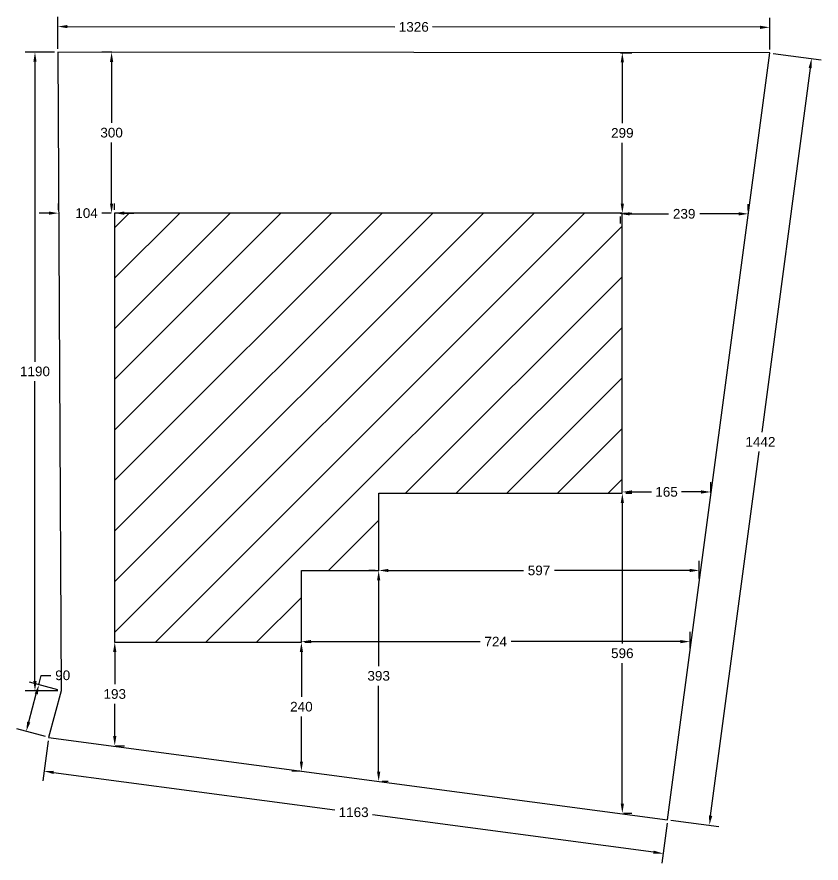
# Model space of a CAD drawing. Header units: inches. Extents: x -2903 to 3367, y -161 to 1064.
# Drawn here: x -707.98 to -693, y 496.76 to 512.53 of the extents above; entities that cross this region are included whole.
import ezdxf

# ---------------------------------------------------------------- set-up
doc = ezdxf.new("R2010")
doc.units = ezdxf.units.IN
doc.header["$MEASUREMENT"] = 0
doc.styles.get("Standard").update_dxf_attribs({"font": 'arial.ttf'})
doc.dimstyles.get("Standard").update_dxf_attribs({"dimtxt": 0.18, "dimasz": 0.18, "dimexe": 0.18, "dimexo": 0.0625, "dimgap": 0.09, "dimtad": 0, "dimtih": 1, "dimtoh": 1, "dimdec": 0, "dimlfac": 100, "dimzin": 0, "dimdsep": 46, "dimtxsty": 'Standard', "dimcen": 0.09, "dimadec": 0, "dimazin": 0, "dimtfac": 1, "dimtdec": 0, "dimtofl": 0, "dimtmove": 0, "dimatfit": 3, "dimfxl": 1, "dimtolj": 1, "dimtzin": 0, "dimarcsym": 0})

# ---------------------------------------------------------------- blocks, each defined once
blk = doc.blocks.new('*D304')
at = {"color": 0, "lineweight": -2, "transparency": 16777216}
for p, q in [((-696.699, 503.712), (-696.699, 503.854)), ((-695.052, 503.66), (-695.052, 503.854)), ((-696.519, 503.674), (-696.156, 503.674)), ((-695.232, 503.674), (-695.594, 503.674))]:
    blk.add_line(p, q, dxfattribs=at)
at = {"color": 0, "transparency": 16777216}
for points in [[(-696.519, 503.704), (-696.519, 503.644), (-696.699, 503.674)], [(-695.232, 503.704), (-695.232, 503.644), (-695.052, 503.674)]]:
    blk.add_solid(points, dxfattribs=at)
at = {"layer": 'Defpoints', "color": 0, "transparency": 16777216}
for p in [(-695.052, 503.674), (-696.699, 503.649), (-695.052, 503.597)]:
    blk.add_point(p, dxfattribs=at)
at = {"color": 0, "transparency": 16777216, "insert": (-695.875, 503.674), "char_height": 0.18, "attachment_point": 5}
blk.add_mtext('\\A1;165', dxfattribs=at)
blk = doc.blocks.new('*D188')
at = {"color": 0, "lineweight": -2, "transparency": 16777216}
for p, q in [((-694.352, 508.92), (-694.352, 509.037)), ((-696.742, 508.807), (-696.742, 508.677)), ((-696.562, 508.857), (-695.837, 508.857)), ((-694.532, 508.857), (-695.256, 508.857))]:
    blk.add_line(p, q, dxfattribs=at)
at = {"color": 0, "transparency": 16777216}
for points in [[(-696.562, 508.887), (-696.562, 508.827), (-696.742, 508.857)], [(-694.532, 508.887), (-694.532, 508.827), (-694.352, 508.857)]]:
    blk.add_solid(points, dxfattribs=at)
at = {"layer": 'Defpoints', "color": 0, "transparency": 16777216}
for p in [(-696.742, 508.869), (-694.352, 508.857), (-694.352, 508.857)]:
    blk.add_point(p, dxfattribs=at)
at = {"color": 0, "transparency": 16777216, "insert": (-695.547, 508.857), "char_height": 0.18, "attachment_point": 5}
blk.add_mtext('\\A1;239', dxfattribs=at)
blk = doc.blocks.new('*D305')
at = {"color": 0, "lineweight": -2, "transparency": 16777216}
for p, q in [((-702.615, 500.872), (-702.497, 500.872)), ((-702.677, 500.692), (-702.677, 499.853)), ((-702.677, 498.65), (-702.677, 499.489)), ((-702.704, 498.47), (-702.857, 498.47))]:
    blk.add_line(p, q, dxfattribs=at)
at = {"color": 0, "transparency": 16777216}
for points in [[(-702.707, 500.692), (-702.647, 500.692), (-702.677, 500.872)], [(-702.707, 498.65), (-702.647, 498.65), (-702.677, 498.47)]]:
    blk.add_solid(points, dxfattribs=at)
at = {"layer": 'Defpoints', "color": 0, "transparency": 16777216}
for p in [(-702.677, 500.872), (-702.677, 498.47), (-702.641, 498.47)]:
    blk.add_point(p, dxfattribs=at)
at = {"color": 0, "transparency": 16777216, "insert": (-702.677, 499.671), "char_height": 0.18, "attachment_point": 5}
blk.add_mtext('\\A1;240', dxfattribs=at)
blk = doc.blocks.new('*D306')
at = {"color": 0, "lineweight": -2, "transparency": 16777216}
for p, q in [((-701.237, 502.272), (-701.237, 502.391)), ((-695.265, 502.062), (-695.265, 502.391)), ((-701.057, 502.211), (-698.54, 502.211)), ((-695.445, 502.211), (-697.962, 502.211))]:
    blk.add_line(p, q, dxfattribs=at)
at = {"color": 0, "transparency": 16777216}
for points in [[(-701.057, 502.241), (-701.057, 502.181), (-701.237, 502.211)], [(-695.445, 502.241), (-695.445, 502.181), (-695.265, 502.211)]]:
    blk.add_solid(points, dxfattribs=at)
at = {"layer": 'Defpoints', "color": 0, "transparency": 16777216}
for p in [(-701.237, 502.209), (-695.265, 502.211), (-695.265, 502)]:
    blk.add_point(p, dxfattribs=at)
at = {"color": 0, "transparency": 16777216, "insert": (-698.251, 502.211), "char_height": 0.18, "attachment_point": 5}
blk.add_mtext('\\A1;597', dxfattribs=at)
blk = doc.blocks.new('*D307')
at = {"color": 0, "lineweight": -2, "transparency": 16777216}
for p, q in [((-701.3, 502.209), (-701.418, 502.209)), ((-701.238, 502.029), (-701.238, 500.428)), ((-701.238, 498.463), (-701.238, 500.064)), ((-701.175, 498.283), (-701.058, 498.283))]:
    blk.add_line(p, q, dxfattribs=at)
at = {"color": 0, "transparency": 16777216}
for points in [[(-701.268, 502.029), (-701.208, 502.029), (-701.238, 502.209)], [(-701.268, 498.463), (-701.208, 498.463), (-701.238, 498.283)]]:
    blk.add_solid(points, dxfattribs=at)
at = {"layer": 'Defpoints', "color": 0, "transparency": 16777216}
for p in [(-701.237, 502.209), (-701.238, 498.283), (-701.238, 498.283)]:
    blk.add_point(p, dxfattribs=at)
at = {"color": 0, "transparency": 16777216, "insert": (-701.238, 500.246), "char_height": 0.18, "attachment_point": 5}
blk.add_mtext('\\A1;393', dxfattribs=at)
blk = doc.blocks.new('*D189')
at = {"color": 0, "lineweight": -2, "transparency": 16777216}
for p, q in [((-707.2, 508.933), (-707.2, 509.05)), ((-706.157, 508.932), (-706.157, 509.05)), ((-707.38, 508.87), (-707.56, 508.87)), ((-705.977, 508.87), (-705.797, 508.87))]:
    blk.add_line(p, q, dxfattribs=at)
at = {"color": 0, "transparency": 16777216}
for points in [[(-707.38, 508.9), (-707.38, 508.84), (-707.2, 508.87)], [(-705.977, 508.9), (-705.977, 508.84), (-706.157, 508.87)]]:
    blk.add_solid(points, dxfattribs=at)
at = {"layer": 'Defpoints', "color": 0, "transparency": 16777216}
for p in [(-707.2, 508.87), (-707.2, 508.87), (-706.157, 508.869)]:
    blk.add_point(p, dxfattribs=at)
at = {"color": 0, "transparency": 16777216, "insert": (-706.679, 508.87), "char_height": 0.18, "attachment_point": 5}
blk.add_mtext('\\A1;104', dxfattribs=at)
blk = doc.blocks.new('*D190')
at = {"color": 0, "lineweight": -2, "transparency": 16777216}
for p, q in [((-706.208, 511.869), (-706.393, 511.869)), ((-706.213, 511.689), (-706.213, 510.551)), ((-706.213, 509.049), (-706.213, 510.187)), ((-706.22, 508.869), (-706.393, 508.869))]:
    blk.add_line(p, q, dxfattribs=at)
at = {"color": 0, "transparency": 16777216}
for points in [[(-706.243, 511.689), (-706.183, 511.689), (-706.213, 511.869)], [(-706.243, 509.049), (-706.183, 509.049), (-706.213, 508.869)]]:
    blk.add_solid(points, dxfattribs=at)
at = {"layer": 'Defpoints', "color": 0, "transparency": 16777216}
for p in [(-706.213, 511.869), (-706.145, 511.869), (-706.157, 508.869)]:
    blk.add_point(p, dxfattribs=at)
at = {"color": 0, "transparency": 16777216, "insert": (-706.213, 510.369), "char_height": 0.18, "attachment_point": 5}
blk.add_mtext('\\A1;300', dxfattribs=at)
blk = doc.blocks.new('*D191')
at = {"color": 0, "lineweight": -2, "transparency": 16777216}
for p, q in [((-696.735, 511.86), (-696.519, 511.86)), ((-696.699, 511.68), (-696.699, 510.546)), ((-696.699, 509.049), (-696.699, 510.182)), ((-696.679, 508.869), (-696.519, 508.869))]:
    blk.add_line(p, q, dxfattribs=at)
at = {"color": 0, "transparency": 16777216}
for points in [[(-696.729, 511.68), (-696.669, 511.68), (-696.699, 511.86)], [(-696.729, 509.049), (-696.669, 509.049), (-696.699, 508.869)]]:
    blk.add_solid(points, dxfattribs=at)
at = {"layer": 'Defpoints', "color": 0, "transparency": 16777216}
for p in [(-696.798, 511.86), (-696.699, 511.86), (-696.742, 508.869)]:
    blk.add_point(p, dxfattribs=at)
at = {"color": 0, "transparency": 16777216, "insert": (-696.699, 510.364), "char_height": 0.18, "attachment_point": 5}
blk.add_mtext('\\A1;299', dxfattribs=at)
blk = doc.blocks.new('*D308')
at = {"color": 0, "lineweight": -2, "transparency": 16777216}
for p, q in [((-696.636, 503.649), (-696.519, 503.649)), ((-696.699, 503.469), (-696.699, 500.849)), ((-696.699, 497.865), (-696.699, 500.485)), ((-696.68, 497.685), (-696.519, 497.685))]:
    blk.add_line(p, q, dxfattribs=at)
at = {"color": 0, "transparency": 16777216}
for points in [[(-696.729, 503.469), (-696.669, 503.469), (-696.699, 503.649)], [(-696.729, 497.865), (-696.669, 497.865), (-696.699, 497.685)]]:
    blk.add_solid(points, dxfattribs=at)
at = {"layer": 'Defpoints', "color": 0, "transparency": 16777216}
for p in [(-696.699, 503.649), (-696.742, 497.685), (-696.699, 497.685)]:
    blk.add_point(p, dxfattribs=at)
at = {"color": 0, "transparency": 16777216, "insert": (-696.699, 500.667), "char_height": 0.18, "attachment_point": 5}
blk.add_mtext('\\A1;596', dxfattribs=at)
blk = doc.blocks.new('*D309')
at = {"color": 0, "lineweight": -2, "transparency": 16777216}
for p, q in [((-706.095, 500.872), (-705.974, 500.872)), ((-706.154, 500.692), (-706.154, 500.09)), ((-706.154, 499.125), (-706.154, 499.726)), ((-706.147, 498.945), (-705.974, 498.945))]:
    blk.add_line(p, q, dxfattribs=at)
at = {"color": 0, "transparency": 16777216}
for points in [[(-706.184, 500.692), (-706.124, 500.692), (-706.154, 500.872)], [(-706.184, 499.125), (-706.124, 499.125), (-706.154, 498.945)]]:
    blk.add_solid(points, dxfattribs=at)
at = {"layer": 'Defpoints', "color": 0, "transparency": 16777216}
for p in [(-706.157, 500.872), (-706.21, 498.945), (-706.154, 498.945)]:
    blk.add_point(p, dxfattribs=at)
at = {"color": 0, "transparency": 16777216, "insert": (-706.154, 499.908), "char_height": 0.18, "attachment_point": 5}
blk.add_mtext('\\A1;193', dxfattribs=at)
blk = doc.blocks.new('*D310')
at = {"color": 0, "lineweight": -2, "transparency": 16777216}
for p, q in [((-702.677, 500.934), (-702.677, 501.065)), ((-695.438, 500.76), (-695.438, 501.065)), ((-702.497, 500.885), (-699.345, 500.885)), ((-695.618, 500.885), (-698.77, 500.885))]:
    blk.add_line(p, q, dxfattribs=at)
at = {"color": 0, "transparency": 16777216}
for points in [[(-702.497, 500.915), (-702.497, 500.855), (-702.677, 500.885)], [(-695.618, 500.915), (-695.618, 500.855), (-695.438, 500.885)]]:
    blk.add_solid(points, dxfattribs=at)
at = {"layer": 'Defpoints', "color": 0, "transparency": 16777216}
for p in [(-702.677, 500.872), (-695.438, 500.885), (-695.438, 500.697)]:
    blk.add_point(p, dxfattribs=at)
at = {"color": 0, "transparency": 16777216, "insert": (-699.058, 500.885), "char_height": 0.18, "attachment_point": 5}
blk.add_mtext('\\A1;724', dxfattribs=at)
blk = doc.blocks.new('*D313')
at = {"color": 0, "lineweight": -2, "transparency": 16777216}
for p, q in [((-707.279, 511.87), (-707.82, 511.87)), ((-707.64, 511.69), (-707.64, 506.102)), ((-707.64, 500.15), (-707.64, 505.738)), ((-707.215, 499.97), (-707.82, 499.97))]:
    blk.add_line(p, q, dxfattribs=at)
at = {"color": 0, "transparency": 16777216}
for points in [[(-707.67, 511.69), (-707.61, 511.69), (-707.64, 511.87)], [(-707.67, 500.15), (-707.61, 500.15), (-707.64, 499.97)]]:
    blk.add_solid(points, dxfattribs=at)
at = {"layer": 'Defpoints', "color": 0, "transparency": 16777216}
for p in [(-707.64, 511.87), (-707.216, 511.87), (-707.153, 499.97)]:
    blk.add_point(p, dxfattribs=at)
at = {"color": 0, "transparency": 16777216, "insert": (-707.64, 505.92), "char_height": 0.18, "attachment_point": 5}
blk.add_mtext('\\A1;1190', dxfattribs=at)
blk = doc.blocks.new('*D314')
at = {"color": 0, "lineweight": -2, "transparency": 16777216}
for p, q in [((-707.568, 500.082), (-707.522, 500.256)), ((-707.522, 500.256), (-707.342, 500.256)), ((-707.213, 499.987), (-707.742, 500.129)), ((-707.756, 499.387), (-707.615, 499.909)), ((-707.447, 499.118), (-707.976, 499.26))]:
    blk.add_line(p, q, dxfattribs=at)
at = {"color": 0, "transparency": 16777216}
for points in [[(-707.644, 499.916), (-707.586, 499.901), (-707.568, 500.082)], [(-707.785, 499.395), (-707.727, 499.379), (-707.802, 499.213)]]:
    blk.add_solid(points, dxfattribs=at)
at = {"layer": 'Defpoints', "color": 0, "transparency": 16777216}
for p in [(-707.568, 500.082), (-707.153, 499.97), (-707.387, 499.101)]:
    blk.add_point(p, dxfattribs=at)
at = {"color": 0, "transparency": 16777216, "insert": (-707.123, 500.256), "char_height": 0.18, "attachment_point": 5}
blk.add_mtext('\\A1;90', dxfattribs=at)
blk = doc.blocks.new('*D315')
at = {"color": 0, "lineweight": -2, "transparency": 16777216}
for p, q in [((-707.395, 499.039), (-707.494, 498.293)), ((-707.292, 498.448), (-702.055, 497.75)), ((-696.117, 496.96), (-701.354, 497.657)), ((-695.863, 497.504), (-695.962, 496.758))]:
    blk.add_line(p, q, dxfattribs=at)
at = {"color": 0, "transparency": 16777216}
for points in [[(-707.288, 498.477), (-707.296, 498.418), (-707.47, 498.471)], [(-696.113, 496.99), (-696.121, 496.93), (-695.938, 496.936)]]:
    blk.add_solid(points, dxfattribs=at)
at = {"layer": 'Defpoints', "color": 0, "transparency": 16777216}
for p in [(-707.387, 499.101), (-695.855, 497.566), (-695.938, 496.936)]:
    blk.add_point(p, dxfattribs=at)
at = {"color": 0, "transparency": 16777216, "insert": (-701.704, 497.704), "char_height": 0.18, "attachment_point": 5}
blk.add_mtext('\\A1;1163', dxfattribs=at)
blk = doc.blocks.new('*D316')
at = {"color": 0, "lineweight": -2, "transparency": 16777216}
for p, q in [((-693.89, 511.848), (-692.997, 511.729)), ((-693.199, 511.575), (-694.102, 504.788)), ((-695.054, 497.641), (-694.151, 504.428)), ((-695.793, 497.558), (-694.899, 497.439))]:
    blk.add_line(p, q, dxfattribs=at)
at = {"color": 0, "transparency": 16777216}
for points in [[(-693.229, 511.579), (-693.169, 511.571), (-693.175, 511.753)], [(-695.084, 497.645), (-695.024, 497.637), (-695.078, 497.463)]]:
    blk.add_solid(points, dxfattribs=at)
at = {"layer": 'Defpoints', "color": 0, "transparency": 16777216}
for p in [(-693.952, 511.857), (-695.855, 497.566), (-695.078, 497.463)]:
    blk.add_point(p, dxfattribs=at)
at = {"color": 0, "transparency": 16777216, "insert": (-694.126, 504.608), "char_height": 0.18, "attachment_point": 5}
blk.add_mtext('\\A1;1442', dxfattribs=at)
blk = doc.blocks.new('*D317')
at = {"color": 0, "lineweight": -2, "transparency": 16777216}
for p, q in [((-707.216, 511.933), (-707.216, 512.527)), ((-693.952, 511.919), (-693.952, 512.513)), ((-707.036, 512.347), (-700.934, 512.34)), ((-694.132, 512.333), (-700.234, 512.34))]:
    blk.add_line(p, q, dxfattribs=at)
at = {"color": 0, "transparency": 16777216}
for points in [[(-707.036, 512.377), (-707.036, 512.317), (-707.216, 512.347)], [(-694.132, 512.363), (-694.132, 512.303), (-693.952, 512.333)]]:
    blk.add_solid(points, dxfattribs=at)
at = {"layer": 'Defpoints', "color": 0, "transparency": 16777216}
for p in [(-707.216, 512.347), (-707.216, 511.87), (-693.952, 511.857)]:
    blk.add_point(p, dxfattribs=at)
at = {"color": 0, "transparency": 16777216, "insert": (-700.584, 512.34), "char_height": 0.18, "attachment_point": 5}
blk.add_mtext('\\A1;1326', dxfattribs=at)

msp = doc.modelspace()

# ---------------------------------------------------------------- linework, layer by layer
at = {"linetype": 'Continuous'}
for p, q in [((-706.157, 508.599), (-705.887, 508.869)), ((-706.157, 507.656), (-704.944, 508.869)), ((-706.157, 506.713), (-704.001, 508.869)), ((-706.157, 505.77), (-703.059, 508.869)), ((-706.157, 504.827), (-702.116, 508.869)), ((-706.157, 503.885), (-701.173, 508.869)), ((-706.157, 502.942), (-700.23, 508.869)), ((-706.157, 501.999), (-699.287, 508.869)), ((-706.157, 501.056), (-698.344, 508.869)), ((-705.398, 500.872), (-697.401, 508.869)), ((-704.455, 500.872), (-696.699, 508.628)), ((-700.735, 503.649), (-696.699, 507.685)), ((-699.792, 503.649), (-696.699, 506.742)), ((-698.849, 503.649), (-696.699, 505.799)), ((-697.906, 503.649), (-696.699, 504.857)), ((-696.963, 503.649), (-696.699, 503.914)), ((-702.175, 502.209), (-701.237, 503.147)), ((-703.512, 500.872), (-702.677, 501.707))]:
    msp.add_line(p, q, dxfattribs=at)
for points in [[(-707.216, 511.87), (-707.153, 499.97), (-707.387, 499.101), (-695.855, 497.566), (-693.952, 511.857), (-707.216, 511.87)], [(-706.157, 508.869), (-706.157, 500.872), (-702.677, 500.872), (-702.677, 502.209), (-701.237, 502.209), (-701.237, 503.649), (-696.699, 503.649), (-696.699, 508.869), (-706.157, 508.869)]]:
    msp.add_lwpolyline(points)
at = {"color": 40, "true_color": 0xf8d731}
msp.add_lwpolyline([(-696.699, 504.789), (-696.699, 508.869), (-706.157, 508.869), (-706.157, 500.872), (-702.677, 500.872)], dxfattribs=at)

# ---------------------------------------------------------------- dimensions: what is measured, and where the dimension line sits
for p1, p2, distance, picture, middle in [((-693.952, 511.857), (-707.216, 511.87), -0.477, '*D317', (-700.584, 512.34)), ((-693.952, 511.857), (-695.855, 497.566), 0.784, '*D316', (-694.126, 504.608)), ((-707.387, 499.101), (-707.153, 499.97), 0.431, '*D314', (-707.123, 500.256)), ((-707.387, 499.101), (-695.855, 497.566), -0.636, '*D315', (-701.704, 497.704))]:
    dim = msp.add_aligned_dim(p1=p1, p2=p2, distance=distance, dimstyle='Standard')
    dim.commit()
    dim.dimension.update_dxf_attribs({"geometry": picture, "text_midpoint": middle})
for base, p1, p2, picture, middle in [((-707.64, 511.87), (-707.153, 499.97), (-707.216, 511.87), '*D313', (-707.64, 505.92)), ((-706.213, 511.869), (-706.157, 508.869), (-706.145, 511.869), '*D190', (-706.213, 510.369)), ((-696.699, 511.86), (-696.742, 508.869), (-696.798, 511.86), '*D191', (-696.699, 510.364)), ((-696.699, 497.685), (-696.699, 503.649), (-696.742, 497.685), '*D308', (-696.699, 500.667)), ((-701.238, 498.283), (-701.237, 502.209), (-701.238, 498.283), '*D307', (-701.238, 500.246)), ((-706.154, 498.945), (-706.157, 500.872), (-706.21, 498.945), '*D309', (-706.154, 499.908)), ((-702.677, 498.47), (-702.677, 500.872), (-702.641, 498.47), '*D305', (-702.677, 499.671))]:
    dim = msp.add_linear_dim(base=base, p1=p1, p2=p2, angle=90, dimstyle='Standard')
    dim.commit()
    dim.dimension.update_dxf_attribs({"geometry": picture, "text_midpoint": middle})
for base, p1, p2, picture, middle in [((-707.2, 508.87), (-706.157, 508.869), (-707.2, 508.87), '*D189', (-706.679, 508.87)), ((-694.352, 508.857), (-696.742, 508.869), (-694.352, 508.857), '*D188', (-695.547, 508.857)), ((-695.052, 503.674), (-696.699, 503.649), (-695.052, 503.597), '*D304', (-695.875, 503.674)), ((-695.265, 502.211), (-701.237, 502.209), (-695.265, 502), '*D306', (-698.251, 502.211)), ((-695.438, 500.885), (-702.677, 500.872), (-695.438, 500.697), '*D310', (-699.058, 500.885))]:
    dim = msp.add_linear_dim(base=base, p1=p1, p2=p2, dimstyle='Standard')
    dim.commit()
    dim.dimension.update_dxf_attribs({"geometry": picture, "text_midpoint": middle})

doc.saveas('drawing.dxf')
